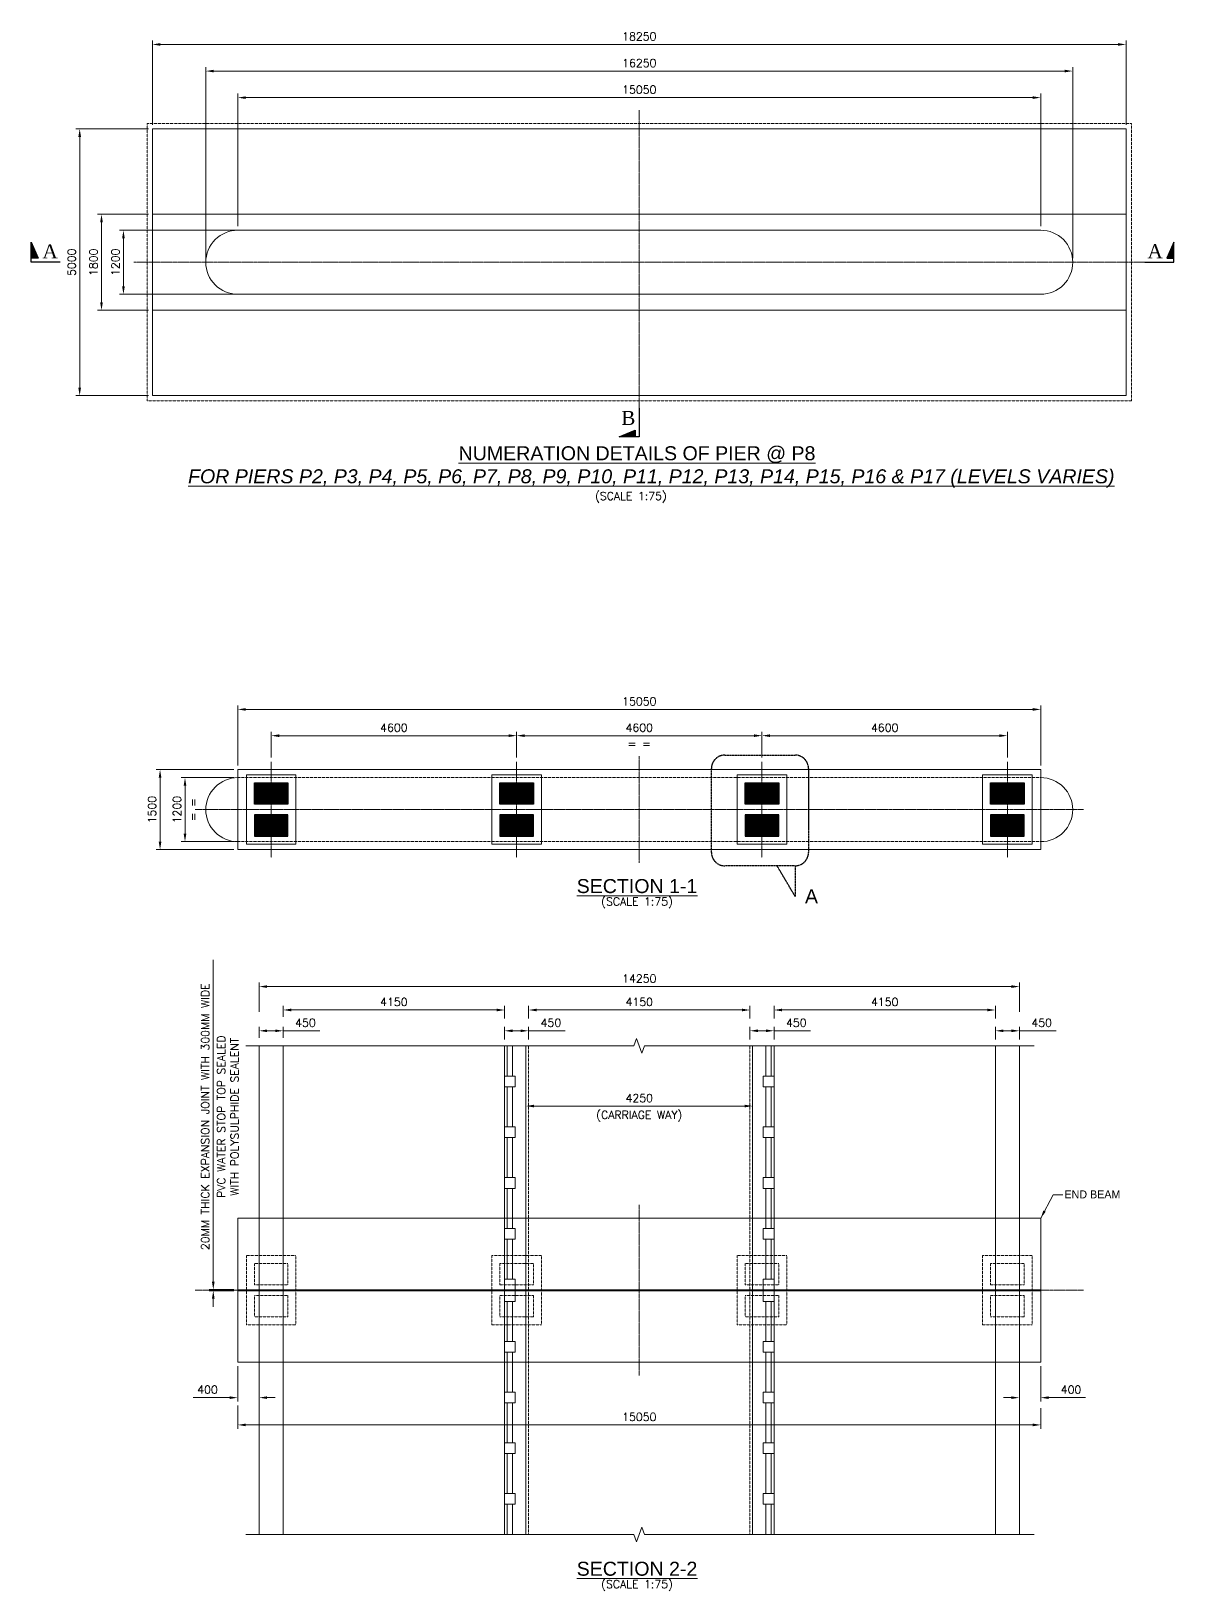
# Model space of a CAD drawing. Extents: x 2542500 to 2835796, y -294794 to -159040.
# Drawn here: x 2600498 to 2621915, y -212798 to -183559 of the extents above; entities that cross this region are included whole.
import ezdxf
from ezdxf.enums import TextEntityAlignment as Align

# ---------------------------------------------------------------- set-up
doc = ezdxf.new("R2010")
doc.units = 0
doc.header["$LTSCALE"] = 8
doc.header["$MEASUREMENT"] = 0
doc.header["$PDMODE"] = 35
for name, pattern in [('CENTER2', [1.125, 0.75, -0.125, 0.125, -0.125]), ('HIDDEN', [0.375, 0.25, -0.125]), ('PHANTOM2', [1.25, 0.625, -0.125, 0.125, -0.125, 0.125, -0.125])]:
    doc.linetypes.add(name, pattern=pattern)
doc.layers.get('0').update_dxf_attribs({"color": 22, "linetype": 'CONTINUOUS'})
doc.layers.get('DEFPOINTS').update_dxf_attribs({"linetype": 'CONTINUOUS'})
doc.layers.add('BASE PLATE', color=6, linetype='CONTINUOUS')
doc.layers.add('R_DETAIL', color=6, linetype='PHANTOM2')
for name, color, linetype, lineweight in [('BEARING', 150, 'CONTINUOUS', 20), ('CENTER', 8, 'CENTER2', 9), ('HANDRAIL', 92, 'CONTINUOUS', 15), ('HATCH SOLID', 253, 'CONTINUOUS', 5), ('P.C.C', 105, 'CONTINUOUS', 9), ('R_DASHED', 183, 'HIDDEN', 9), ('R_DIMENSION', 8, 'CONTINUOUS', 15), ('R_HATCH SOLID', 253, 'CONTINUOUS', 5), ('R_TEXT G', 7, 'CONTINUOUS', 18), ('SEC MARK', 1, 'CONTINUOUS', 25), ('TEXT', 4, 'CONTINUOUS', 15), ('TEXT G', 7, 'CONTINUOUS', 18)]:
    doc.layers.add(name, color=color, linetype=linetype, lineweight=lineweight)
doc.styles.add('ARIEL', font='arial.ttf')
doc.styles.add('ROMANS', font='romans.shx')
doc.styles.get("Standard").update_dxf_attribs({"font": ''})
doc.styles.add('TIMES NR', font='times.ttf')
doc.styles.get('Standard').set_extended_font_data('Univers')
doc.dimstyles.new('DIM-75', dxfattribs={"dimscale": 75, "dimtxt": 2, "dimasz": 2, "dimexe": 1, "dimexo": 1, "dimgap": 1, "dimtad": 1, "dimdec": 0, "dimzin": 0, "dimdsep": 46, "dimtxsty": 'ROMANS', "dimcen": 1, "dimclrd": 256, "dimclre": 256, "dimclrt": 7, "dimadec": 0, "dimazin": 0, "dimtfac": 1, "dimtdec": 0, "dimtofl": 0, "dimtmove": 0, "dimatfit": 3, "dimfxl": 1, "dimtolj": 1, "dimtzin": 0, "dimlwd": 9, "dimlwe": 5, "dimarcsym": 0})
doc.dimstyles.new('DIM-75$0', dxfattribs={"dimscale": 75, "dimtxt": 2, "dimasz": 2, "dimexe": 1, "dimexo": 1, "dimgap": 1, "dimtad": 1, "dimdec": 0, "dimzin": 0, "dimdsep": 46, "dimtxsty": 'ROMANS', "dimcen": 1, "dimclrd": 256, "dimclre": 256, "dimclrt": 7, "dimadec": 0, "dimazin": 0, "dimtfac": 1, "dimtdec": 0, "dimtofl": 0, "dimtmove": 0, "dimatfit": 3, "dimfxl": 1, "dimtolj": 1, "dimtzin": 0, "dimlwd": 9, "dimlwe": 5, "dimarcsym": 0})

# ---------------------------------------------------------------- blocks, each defined once
blk = doc.blocks.new('*D60')
at = {"layer": 'DEFPOINTS', "color": 0}
for p in [(2604371, -184804), (2604371, -187291), (2619421, -187291)]:
    blk.add_point(p, dxfattribs=at)
at = {"layer": 'R_DIMENSION', "lineweight": 5}
for p, q in [((2604371, -187216), (2604371, -184729)), ((2619421, -187216), (2619421, -184729))]:
    blk.add_line(p, q, dxfattribs=at)
at = {"layer": 'R_DIMENSION', "lineweight": 9}
blk.add_line((2619271, -184804), (2604521, -184804), dxfattribs=at)
at = {"layer": 'R_DIMENSION'}
for points in [[(2604521, -184779), (2604521, -184829), (2604371, -184804)], [(2619271, -184779), (2619271, -184829), (2619421, -184804)]]:
    blk.add_solid(points, dxfattribs=at)
at = {"layer": 'R_DIMENSION', "color": 7, "insert": (2611896, -184654), "char_height": 150, "attachment_point": 5, "style": 'ROMANS'}
blk.add_mtext('\\A1;15050', dxfattribs=at)
blk = doc.blocks.new('*D61')
at = {"layer": 'DEFPOINTS', "color": 0}
for p in [(2603771, -184306), (2603771, -187891), (2620021, -187891)]:
    blk.add_point(p, dxfattribs=at)
at = {"layer": 'R_DIMENSION', "lineweight": 5}
for p, q in [((2603771, -187816), (2603771, -184231)), ((2620021, -187816), (2620021, -184231))]:
    blk.add_line(p, q, dxfattribs=at)
at = {"layer": 'R_DIMENSION', "lineweight": 9}
blk.add_line((2619871, -184306), (2603921, -184306), dxfattribs=at)
at = {"layer": 'R_DIMENSION'}
for points in [[(2603921, -184281), (2603921, -184331), (2603771, -184306)], [(2619871, -184281), (2619871, -184331), (2620021, -184306)]]:
    blk.add_solid(points, dxfattribs=at)
at = {"layer": 'R_DIMENSION', "color": 7, "insert": (2611896, -184156), "char_height": 150, "attachment_point": 5, "style": 'ROMANS'}
blk.add_mtext('\\A1;16250', dxfattribs=at)
blk = doc.blocks.new('*D62')
at = {"layer": 'DEFPOINTS', "color": 0}
for p in [(2621021, -183807), (2602771, -185391), (2621021, -185391)]:
    blk.add_point(p, dxfattribs=at)
at = {"layer": 'R_DIMENSION', "lineweight": 5}
for p, q in [((2602771, -185316), (2602771, -183732)), ((2621021, -185316), (2621021, -183732))]:
    blk.add_line(p, q, dxfattribs=at)
at = {"layer": 'R_DIMENSION', "lineweight": 9}
blk.add_line((2602921, -183807), (2620871, -183807), dxfattribs=at)
at = {"layer": 'R_DIMENSION'}
for points in [[(2602921, -183782), (2602921, -183832), (2602771, -183807)], [(2620871, -183782), (2620871, -183832), (2621021, -183807)]]:
    blk.add_solid(points, dxfattribs=at)
at = {"layer": 'R_DIMENSION', "color": 7, "insert": (2611896, -183657), "char_height": 150, "attachment_point": 5, "style": 'ROMANS'}
blk.add_mtext('\\A1;18250', dxfattribs=at)
blk = doc.blocks.new('*D63')
at = {"layer": 'DEFPOINTS', "color": 0}
for p in [(2604445, -187291), (2602227, -188491), (2604445, -188491)]:
    blk.add_point(p, dxfattribs=at)
at = {"layer": 'R_DIMENSION', "lineweight": 5}
for p, q in [((2604370, -187291), (2602152, -187291)), ((2604370, -188491), (2602152, -188491))]:
    blk.add_line(p, q, dxfattribs=at)
at = {"layer": 'R_DIMENSION', "lineweight": 9}
blk.add_line((2602227, -187441), (2602227, -188341), dxfattribs=at)
at = {"layer": 'R_DIMENSION'}
for points in [[(2602202, -187441), (2602252, -187441), (2602227, -187291)], [(2602202, -188341), (2602252, -188341), (2602227, -188491)]]:
    blk.add_solid(points, dxfattribs=at)
at = {"layer": 'R_DIMENSION', "color": 7, "insert": (2602077, -187891), "char_height": 150, "attachment_point": 5, "rotation": 90, "style": 'ROMANS'}
blk.add_mtext('\\A1;1200', dxfattribs=at)
blk = doc.blocks.new('*D64')
at = {"layer": 'DEFPOINTS', "color": 0}
for p in [(2602771, -185391), (2601407, -190391), (2602771, -190391)]:
    blk.add_point(p, dxfattribs=at)
at = {"layer": 'R_DIMENSION', "lineweight": 5}
for p, q in [((2602696, -185391), (2601332, -185391)), ((2602696, -190391), (2601332, -190391))]:
    blk.add_line(p, q, dxfattribs=at)
at = {"layer": 'R_DIMENSION', "lineweight": 9}
blk.add_line((2601407, -185541), (2601407, -190241), dxfattribs=at)
at = {"layer": 'R_DIMENSION'}
for points in [[(2601382, -185541), (2601432, -185541), (2601407, -185391)], [(2601382, -190241), (2601432, -190241), (2601407, -190391)]]:
    blk.add_solid(points, dxfattribs=at)
at = {"layer": 'R_DIMENSION', "color": 7, "insert": (2601257, -187891), "char_height": 150, "attachment_point": 5, "rotation": 90, "style": 'ROMANS'}
blk.add_mtext('\\A1;5000', dxfattribs=at)
blk = doc.blocks.new('*D65')
at = {"layer": 'DEFPOINTS', "color": 0}
for p in [(2609596, -196766), (2604996, -197253), (2609596, -197253)]:
    blk.add_point(p, dxfattribs=at)
at = {"layer": 'R_DIMENSION', "lineweight": 5}
for p, q in [((2604996, -197178), (2604996, -196691)), ((2609596, -197178), (2609596, -196691))]:
    blk.add_line(p, q, dxfattribs=at)
at = {"layer": 'R_DIMENSION', "lineweight": 9}
blk.add_line((2605146, -196766), (2609446, -196766), dxfattribs=at)
at = {"layer": 'R_DIMENSION'}
for points in [[(2605146, -196741), (2605146, -196791), (2604996, -196766)], [(2609446, -196741), (2609446, -196791), (2609596, -196766)]]:
    blk.add_solid(points, dxfattribs=at)
at = {"layer": 'R_DIMENSION', "color": 7, "insert": (2607296, -196616), "char_height": 150, "attachment_point": 5, "style": 'ROMANS'}
blk.add_mtext('\\A1;4600', dxfattribs=at)
blk = doc.blocks.new('*D66')
at = {"layer": 'DEFPOINTS', "color": 0}
for p in [(2614196, -196766), (2609596, -197253), (2614196, -197253)]:
    blk.add_point(p, dxfattribs=at)
at = {"layer": 'R_DIMENSION', "lineweight": 5}
for p, q in [((2609596, -197178), (2609596, -196691)), ((2614196, -197178), (2614196, -196691))]:
    blk.add_line(p, q, dxfattribs=at)
at = {"layer": 'R_DIMENSION', "lineweight": 9}
blk.add_line((2609746, -196766), (2614046, -196766), dxfattribs=at)
at = {"layer": 'R_DIMENSION'}
for points in [[(2609746, -196741), (2609746, -196791), (2609596, -196766)], [(2614046, -196741), (2614046, -196791), (2614196, -196766)]]:
    blk.add_solid(points, dxfattribs=at)
at = {"layer": 'R_DIMENSION', "color": 7, "char_height": 150, "attachment_point": 5, "style": 'ROMANS'}
for s, insert in [('\\A1;4600', (2611896, -196616)), ('\\A1;= =', (2611896, -196916))]:
    blk.add_mtext(s, dxfattribs=dict(at, insert=insert))
blk = doc.blocks.new('*D67')
at = {"layer": 'DEFPOINTS', "color": 0}
for p in [(2618796, -196766), (2614196, -197253), (2618796, -197253)]:
    blk.add_point(p, dxfattribs=at)
at = {"layer": 'R_DIMENSION', "lineweight": 5}
for p, q in [((2614196, -197178), (2614196, -196691)), ((2618796, -197178), (2618796, -196691))]:
    blk.add_line(p, q, dxfattribs=at)
at = {"layer": 'R_DIMENSION', "lineweight": 9}
blk.add_line((2614346, -196766), (2618646, -196766), dxfattribs=at)
at = {"layer": 'R_DIMENSION'}
for points in [[(2614346, -196741), (2614346, -196791), (2614196, -196766)], [(2618646, -196741), (2618646, -196791), (2618796, -196766)]]:
    blk.add_solid(points, dxfattribs=at)
at = {"layer": 'R_DIMENSION', "color": 7, "insert": (2616496, -196616), "char_height": 150, "attachment_point": 5, "style": 'ROMANS'}
blk.add_mtext('\\A1;4600', dxfattribs=at)
blk = doc.blocks.new('*D68')
at = {"layer": 'DEFPOINTS', "color": 0}
for p in [(2604371, -197403), (2602913, -198903), (2604371, -198903)]:
    blk.add_point(p, dxfattribs=at)
at = {"layer": 'R_DIMENSION', "lineweight": 5}
for p, q in [((2604296, -197403), (2602838, -197403)), ((2604296, -198903), (2602838, -198903))]:
    blk.add_line(p, q, dxfattribs=at)
at = {"layer": 'R_DIMENSION', "lineweight": 9}
blk.add_line((2602913, -197553), (2602913, -198753), dxfattribs=at)
at = {"layer": 'R_DIMENSION'}
for points in [[(2602888, -197553), (2602938, -197553), (2602913, -197403)], [(2602888, -198753), (2602938, -198753), (2602913, -198903)]]:
    blk.add_solid(points, dxfattribs=at)
at = {"layer": 'R_DIMENSION', "color": 7, "insert": (2602763, -198153), "char_height": 150, "attachment_point": 5, "rotation": 90, "style": 'ROMANS'}
blk.add_mtext('\\A1;1500', dxfattribs=at)
blk = doc.blocks.new('*D69')
at = {"layer": 'DEFPOINTS', "color": 0}
for p in [(2603381, -197553), (2604371, -197553), (2604371, -198753)]:
    blk.add_point(p, dxfattribs=at)
at = {"layer": 'R_DIMENSION', "lineweight": 5}
for p, q in [((2604296, -197553), (2603306, -197553)), ((2604296, -198753), (2603306, -198753))]:
    blk.add_line(p, q, dxfattribs=at)
at = {"layer": 'R_DIMENSION', "lineweight": 9}
blk.add_line((2603381, -198603), (2603381, -197703), dxfattribs=at)
at = {"layer": 'R_DIMENSION'}
for points in [[(2603356, -197703), (2603406, -197703), (2603381, -197553)], [(2603356, -198603), (2603406, -198603), (2603381, -198753)]]:
    blk.add_solid(points, dxfattribs=at)
at = {"layer": 'R_DIMENSION', "color": 7, "char_height": 150, "attachment_point": 5, "rotation": 90, "style": 'ROMANS'}
for s, insert in [('\\A1;1200', (2603231, -198153)), ('\\A1;= =', (2603531, -198153))]:
    blk.add_mtext(s, dxfattribs=dict(at, insert=insert))
blk = doc.blocks.new('*D70')
at = {"layer": 'DEFPOINTS', "color": 0}
for p in [(2619421, -196274), (2604371, -197403), (2619421, -197403)]:
    blk.add_point(p, dxfattribs=at)
at = {"layer": 'R_DIMENSION', "lineweight": 5}
for p, q in [((2604371, -197328), (2604371, -196199)), ((2619421, -197328), (2619421, -196199))]:
    blk.add_line(p, q, dxfattribs=at)
at = {"layer": 'R_DIMENSION', "lineweight": 9}
blk.add_line((2604521, -196274), (2619271, -196274), dxfattribs=at)
at = {"layer": 'R_DIMENSION'}
for points in [[(2604521, -196249), (2604521, -196299), (2604371, -196274)], [(2619271, -196249), (2619271, -196299), (2619421, -196274)]]:
    blk.add_solid(points, dxfattribs=at)
at = {"layer": 'R_DIMENSION', "color": 7, "insert": (2611896, -196124), "char_height": 150, "attachment_point": 5, "style": 'ROMANS'}
blk.add_mtext('\\A1;15050', dxfattribs=at)
blk = doc.blocks.new('*D94')
at = {"layer": 'DEFPOINTS', "color": 0}
for p in [(2605221, -202299), (2604771, -202504), (2605221, -202504)]:
    blk.add_point(p, dxfattribs=at)
at = {"layer": 'R_DIMENSION', "lineweight": 5}
for p, q in [((2604771, -202429), (2604771, -202224)), ((2605221, -202429), (2605221, -202224))]:
    blk.add_line(p, q, dxfattribs=at)
at = {"layer": 'R_DIMENSION', "lineweight": 9}
for p, q in [((2604921, -202299), (2605071, -202299)), ((2605221, -202299), (2605907, -202299))]:
    blk.add_line(p, q, dxfattribs=at)
at = {"layer": 'R_DIMENSION'}
for points in [[(2604921, -202274), (2604921, -202324), (2604771, -202299)], [(2605071, -202274), (2605071, -202324), (2605221, -202299)]]:
    blk.add_solid(points, dxfattribs=at)
at = {"layer": 'R_DIMENSION', "color": 7, "insert": (2605639, -202149), "char_height": 150, "attachment_point": 5, "style": 'ROMANS'}
blk.add_mtext('\\A1;450', dxfattribs=at)
blk = doc.blocks.new('*D95')
at = {"layer": 'DEFPOINTS', "color": 0}
for p in [(2609371, -201909), (2605221, -202114), (2609371, -202145)]:
    blk.add_point(p, dxfattribs=at)
at = {"layer": 'R_DIMENSION', "lineweight": 5}
for p, q in [((2605221, -202039), (2605221, -201834)), ((2609371, -202070), (2609371, -201834))]:
    blk.add_line(p, q, dxfattribs=at)
at = {"layer": 'R_DIMENSION', "lineweight": 9}
blk.add_line((2605371, -201909), (2609221, -201909), dxfattribs=at)
at = {"layer": 'R_DIMENSION'}
for points in [[(2605371, -201884), (2605371, -201934), (2605221, -201909)], [(2609221, -201884), (2609221, -201934), (2609371, -201909)]]:
    blk.add_solid(points, dxfattribs=at)
at = {"layer": 'R_DIMENSION', "color": 7, "insert": (2607296, -201759), "char_height": 150, "attachment_point": 5, "style": 'ROMANS'}
blk.add_mtext('\\A1;4150', dxfattribs=at)
blk = doc.blocks.new('*D96')
at = {"layer": 'DEFPOINTS', "color": 0}
for p in [(2609821, -202299), (2609371, -202535), (2609821, -202535)]:
    blk.add_point(p, dxfattribs=at)
at = {"layer": 'R_DIMENSION', "lineweight": 5}
for p, q in [((2609371, -202460), (2609371, -202224)), ((2609821, -202460), (2609821, -202224))]:
    blk.add_line(p, q, dxfattribs=at)
at = {"layer": 'R_DIMENSION', "lineweight": 9}
for p, q in [((2609521, -202299), (2609671, -202299)), ((2609821, -202299), (2610507, -202299))]:
    blk.add_line(p, q, dxfattribs=at)
at = {"layer": 'R_DIMENSION'}
for points in [[(2609521, -202274), (2609521, -202324), (2609371, -202299)], [(2609671, -202274), (2609671, -202324), (2609821, -202299)]]:
    blk.add_solid(points, dxfattribs=at)
at = {"layer": 'R_DIMENSION', "color": 7, "insert": (2610239, -202149), "char_height": 150, "attachment_point": 5, "style": 'ROMANS'}
blk.add_mtext('\\A1;450', dxfattribs=at)
blk = doc.blocks.new('*D97')
at = {"layer": 'DEFPOINTS', "color": 0}
for p in [(2613971, -201909), (2609821, -202145), (2613971, -202145)]:
    blk.add_point(p, dxfattribs=at)
at = {"layer": 'R_DIMENSION', "lineweight": 5}
for p, q in [((2609821, -202070), (2609821, -201834)), ((2613971, -202070), (2613971, -201834))]:
    blk.add_line(p, q, dxfattribs=at)
at = {"layer": 'R_DIMENSION', "lineweight": 9}
blk.add_line((2609971, -201909), (2613821, -201909), dxfattribs=at)
at = {"layer": 'R_DIMENSION'}
for points in [[(2609971, -201884), (2609971, -201934), (2609821, -201909)], [(2613821, -201884), (2613821, -201934), (2613971, -201909)]]:
    blk.add_solid(points, dxfattribs=at)
at = {"layer": 'R_DIMENSION', "color": 7, "insert": (2611896, -201759), "char_height": 150, "attachment_point": 5, "style": 'ROMANS'}
blk.add_mtext('\\A1;4150', dxfattribs=at)
blk = doc.blocks.new('*D98')
at = {"layer": 'DEFPOINTS', "color": 0}
for p in [(2614421, -202299), (2613971, -202535), (2614421, -202535)]:
    blk.add_point(p, dxfattribs=at)
at = {"layer": 'R_DIMENSION', "lineweight": 5}
for p, q in [((2613971, -202460), (2613971, -202224)), ((2614421, -202460), (2614421, -202224))]:
    blk.add_line(p, q, dxfattribs=at)
at = {"layer": 'R_DIMENSION', "lineweight": 9}
for p, q in [((2614121, -202299), (2614271, -202299)), ((2614421, -202299), (2615107, -202299))]:
    blk.add_line(p, q, dxfattribs=at)
at = {"layer": 'R_DIMENSION'}
for points in [[(2614121, -202274), (2614121, -202324), (2613971, -202299)], [(2614271, -202274), (2614271, -202324), (2614421, -202299)]]:
    blk.add_solid(points, dxfattribs=at)
at = {"layer": 'R_DIMENSION', "color": 7, "insert": (2614839, -202149), "char_height": 150, "attachment_point": 5, "style": 'ROMANS'}
blk.add_mtext('\\A1;450', dxfattribs=at)
blk = doc.blocks.new('*D99')
at = {"layer": 'DEFPOINTS', "color": 0}
for p in [(2618571, -201909), (2614421, -202145), (2618571, -202145)]:
    blk.add_point(p, dxfattribs=at)
at = {"layer": 'R_DIMENSION', "lineweight": 5}
for p, q in [((2614421, -202070), (2614421, -201834)), ((2618571, -202070), (2618571, -201834))]:
    blk.add_line(p, q, dxfattribs=at)
at = {"layer": 'R_DIMENSION', "lineweight": 9}
blk.add_line((2614571, -201909), (2618421, -201909), dxfattribs=at)
at = {"layer": 'R_DIMENSION'}
for points in [[(2614571, -201884), (2614571, -201934), (2614421, -201909)], [(2618421, -201884), (2618421, -201934), (2618571, -201909)]]:
    blk.add_solid(points, dxfattribs=at)
at = {"layer": 'R_DIMENSION', "color": 7, "insert": (2616496, -201759), "char_height": 150, "attachment_point": 5, "style": 'ROMANS'}
blk.add_mtext('\\A1;4150', dxfattribs=at)
blk = doc.blocks.new('*D100')
at = {"layer": 'DEFPOINTS', "color": 0}
for p in [(2619021, -202299), (2618571, -202535), (2619021, -202535)]:
    blk.add_point(p, dxfattribs=at)
at = {"layer": 'R_DIMENSION', "lineweight": 5}
for p, q in [((2618571, -202460), (2618571, -202224)), ((2619021, -202460), (2619021, -202224))]:
    blk.add_line(p, q, dxfattribs=at)
at = {"layer": 'R_DIMENSION', "lineweight": 9}
for p, q in [((2618721, -202299), (2618871, -202299)), ((2619021, -202299), (2619707, -202299))]:
    blk.add_line(p, q, dxfattribs=at)
at = {"layer": 'R_DIMENSION'}
for points in [[(2618721, -202274), (2618721, -202324), (2618571, -202299)], [(2618871, -202274), (2618871, -202324), (2619021, -202299)]]:
    blk.add_solid(points, dxfattribs=at)
at = {"layer": 'R_DIMENSION', "color": 7, "insert": (2619439, -202149), "char_height": 150, "attachment_point": 5, "style": 'ROMANS'}
blk.add_mtext('\\A1;450', dxfattribs=at)
blk = doc.blocks.new('*D101')
at = {"layer": 'DEFPOINTS', "color": 0}
for p in [(2619021, -201470), (2604771, -202017), (2619021, -202017)]:
    blk.add_point(p, dxfattribs=at)
at = {"layer": 'R_DIMENSION', "lineweight": 5}
for p, q in [((2604771, -201942), (2604771, -201395)), ((2619021, -201942), (2619021, -201395))]:
    blk.add_line(p, q, dxfattribs=at)
at = {"layer": 'R_DIMENSION', "lineweight": 9}
blk.add_line((2604921, -201470), (2618871, -201470), dxfattribs=at)
at = {"layer": 'R_DIMENSION'}
for points in [[(2604921, -201445), (2604921, -201495), (2604771, -201470)], [(2618871, -201445), (2618871, -201495), (2619021, -201470)]]:
    blk.add_solid(points, dxfattribs=at)
at = {"layer": 'R_DIMENSION', "color": 7, "insert": (2611896, -201320), "char_height": 150, "attachment_point": 5, "style": 'ROMANS'}
blk.add_mtext('\\A1;14250', dxfattribs=at)
blk = doc.blocks.new('*D102')
at = {"layer": 'DEFPOINTS', "color": 0}
for p in [(2619021, -208629), (2619421, -208512), (2619421, -209177)]:
    blk.add_point(p, dxfattribs=at)
at = {"layer": 'R_DIMENSION', "lineweight": 5}
for p, q in [((2619021, -208704), (2619021, -209252)), ((2619421, -208587), (2619421, -209252))]:
    blk.add_line(p, q, dxfattribs=at)
at = {"layer": 'R_DIMENSION', "lineweight": 9}
for p, q in [((2618871, -209177), (2618721, -209177)), ((2619571, -209177), (2620257, -209177))]:
    blk.add_line(p, q, dxfattribs=at)
at = {"layer": 'R_DIMENSION'}
for points in [[(2618871, -209152), (2618871, -209202), (2619021, -209177)], [(2619571, -209152), (2619571, -209202), (2619421, -209177)]]:
    blk.add_solid(points, dxfattribs=at)
at = {"layer": 'R_DIMENSION', "color": 7, "insert": (2619989, -209027), "char_height": 150, "attachment_point": 5, "style": 'ROMANS'}
blk.add_mtext('\\A1;400', dxfattribs=at)
blk = doc.blocks.new('*D103')
at = {"layer": 'DEFPOINTS', "color": 0}
for p in [(2604371, -208512), (2604771, -208629), (2604371, -209177)]:
    blk.add_point(p, dxfattribs=at)
at = {"layer": 'R_DIMENSION', "lineweight": 5}
for p, q in [((2604371, -208587), (2604371, -209252)), ((2604771, -208704), (2604771, -209252))]:
    blk.add_line(p, q, dxfattribs=at)
at = {"layer": 'R_DIMENSION', "lineweight": 9}
for p, q in [((2604221, -209177), (2603535, -209177)), ((2604921, -209177), (2605071, -209177))]:
    blk.add_line(p, q, dxfattribs=at)
at = {"layer": 'R_DIMENSION'}
for points in [[(2604221, -209152), (2604221, -209202), (2604371, -209177)], [(2604921, -209152), (2604921, -209202), (2604771, -209177)]]:
    blk.add_solid(points, dxfattribs=at)
at = {"layer": 'R_DIMENSION', "color": 7, "insert": (2603803, -209027), "char_height": 150, "attachment_point": 5, "style": 'ROMANS'}
blk.add_mtext('\\A1;400', dxfattribs=at)
blk = doc.blocks.new('*D104')
at = {"layer": 'DEFPOINTS', "color": 0}
for p in [(2604371, -209252), (2619421, -209298), (2619421, -209688)]:
    blk.add_point(p, dxfattribs=at)
at = {"layer": 'R_DIMENSION', "lineweight": 5}
for p, q in [((2604371, -209327), (2604371, -209763)), ((2619421, -209373), (2619421, -209763))]:
    blk.add_line(p, q, dxfattribs=at)
at = {"layer": 'R_DIMENSION', "lineweight": 9}
blk.add_line((2604521, -209688), (2619271, -209688), dxfattribs=at)
at = {"layer": 'R_DIMENSION'}
for points in [[(2604521, -209663), (2604521, -209713), (2604371, -209688)], [(2619271, -209663), (2619271, -209713), (2619421, -209688)]]:
    blk.add_solid(points, dxfattribs=at)
at = {"layer": 'R_DIMENSION', "color": 7, "insert": (2611896, -209538), "char_height": 150, "attachment_point": 5, "style": 'ROMANS'}
blk.add_mtext('\\A1;15050', dxfattribs=at)
blk = doc.blocks.new('*D105')
at = {"layer": 'DEFPOINTS', "color": 0}
for p in [(2614021, -203710), (2609771, -203893), (2614021, -203893)]:
    blk.add_point(p, dxfattribs=at)
at = {"layer": 'R_DIMENSION', "lineweight": 5}
for p, q in [((2609771, -203818), (2609771, -203635)), ((2614021, -203818), (2614021, -203635))]:
    blk.add_line(p, q, dxfattribs=at)
at = {"layer": 'R_DIMENSION', "lineweight": 9}
blk.add_line((2609921, -203710), (2613871, -203710), dxfattribs=at)
at = {"layer": 'R_DIMENSION'}
for points in [[(2609921, -203685), (2609921, -203735), (2609771, -203710)], [(2613871, -203685), (2613871, -203735), (2614021, -203710)]]:
    blk.add_solid(points, dxfattribs=at)
at = {"layer": 'R_DIMENSION', "color": 7, "char_height": 150, "attachment_point": 5, "style": 'ROMANS'}
for s, insert in [('\\A1;4250', (2611896, -203560)), ('\\A1;(CARRIAGE WAY)', (2611896, -203900))]:
    blk.add_mtext(s, dxfattribs=dict(at, insert=insert))
blk = doc.blocks.new('A$C6F2721C1')
at = {"layer": 'HATCH SOLID'}
blk.add_hatch(color=256, dxfattribs=at).paths.add_polyline_path([(188, 100), (362, 100), (362, 500)])
at = {"layer": 'SEC MARK'}
blk.add_lwpolyline([(-362, 0), (362, 0), (362, 500), (188, 100), (362, 100)], dxfattribs=at)
at = {"layer": 'SEC MARK', "style": 'TIMES NR'}
blk.add_attdef('SECTEXT', text='', height=350, dxfattribs=at).set_placement((-104, 275), align=Align.MIDDLE_CENTER)
blk = doc.blocks.new('*D108')
at = {"layer": 'DEFPOINTS', "color": 0}
for p in [(2603911, -207152), (2604371, -207152), (2604371, -207172)]:
    blk.add_point(p, dxfattribs=at)
at = {"layer": 'R_DIMENSION', "lineweight": 9}
for p, q in [((2603911, -207002), (2603911, -200967)), ((2603911, -207322), (2603911, -207472))]:
    blk.add_line(p, q, dxfattribs=at)
at = {"layer": 'R_DIMENSION', "lineweight": 5}
for p, q in [((2604296, -207152), (2603836, -207152)), ((2604296, -207172), (2603836, -207172))]:
    blk.add_line(p, q, dxfattribs=at)
at = {"layer": 'R_DIMENSION'}
for points in [[(2603886, -207002), (2603936, -207002), (2603911, -207152)], [(2603886, -207322), (2603936, -207322), (2603911, -207172)]]:
    blk.add_solid(points, dxfattribs=at)
at = {"layer": 'R_DIMENSION', "color": 7, "char_height": 150, "attachment_point": 5, "rotation": 90, "style": 'ROMANS'}
for s, insert in [('\\A1;20MM THICK EXPANSION JOINT WITH 300MM WIDE', (2603761, -203910)), ('\\A1;PVC WATER STOP TOP SEALED \\PWITH POLYSULPHIDE SEALENT', (2604186, -203910))]:
    blk.add_mtext(s, dxfattribs=dict(at, insert=insert))
blk = doc.blocks.new('*D132')
at = {"layer": 'DEFPOINTS', "color": 0}
for p in [(2601816, -186991), (2602771, -186991), (2602771, -188791)]:
    blk.add_point(p, dxfattribs=at)
at = {"layer": 'R_DIMENSION', "lineweight": 5}
for p, q in [((2602696, -186991), (2601741, -186991)), ((2602696, -188791), (2601741, -188791))]:
    blk.add_line(p, q, dxfattribs=at)
at = {"layer": 'R_DIMENSION', "lineweight": 9}
blk.add_line((2601816, -188641), (2601816, -187141), dxfattribs=at)
at = {"layer": 'R_DIMENSION'}
for points in [[(2601791, -187141), (2601841, -187141), (2601816, -186991)], [(2601791, -188641), (2601841, -188641), (2601816, -188791)]]:
    blk.add_solid(points, dxfattribs=at)
at = {"layer": 'R_DIMENSION', "color": 7, "insert": (2601666, -187891), "char_height": 150, "attachment_point": 5, "rotation": 90, "style": 'ROMANS'}
blk.add_mtext('\\A1;1800', dxfattribs=at)

msp = doc.modelspace()

# ---------------------------------------------------------------- hatches: boundary and pattern name
at = {"layer": 'R_HATCH SOLID'}
h = msp.add_hatch(dxfattribs=at)
h.set_pattern_fill('ANSI31', color=256, scale=150, angle=-270)
h.set_pattern_definition([(135, (2810283.348, 2169041.11), (-13.25825215, -13.25825215), [])])
h.paths.add_polyline_path([(2605311, -197653), (2605311, -198053), (2604681, -198053), (2604681, -197653)])
h = msp.add_hatch(dxfattribs=at)
h.set_pattern_fill('ANSI31', color=256, scale=150, angle=-270)
h.set_pattern_definition([(135, (2814883.348, 2169041.11), (-13.25825215, -13.25825215), [])])
h.paths.add_polyline_path([(2609911, -197653), (2609911, -198053), (2609281, -198053), (2609281, -197653)])
h = msp.add_hatch(dxfattribs=at)
h.set_pattern_fill('ANSI31', color=256, scale=150, angle=-270)
h.set_pattern_definition([(135, (2819483.348, 2169041.11), (-13.25825215, -13.25825215), [])])
h.paths.add_polyline_path([(2614511, -197653), (2614511, -198053), (2613881, -198053), (2613881, -197653)])
h = msp.add_hatch(dxfattribs=at)
h.set_pattern_fill('ANSI31', color=256, scale=150, angle=-270)
h.set_pattern_definition([(135, (2824083.348, 2169041.11), (-13.25825215, -13.25825215), [])])
h.paths.add_polyline_path([(2619111, -197653), (2619111, -198053), (2618481, -198053), (2618481, -197653)])
h = msp.add_hatch(dxfattribs=at)
h.set_pattern_fill('ANSI31', color=256, scale=150, angle=-270)
h.set_pattern_definition([(135, (2810283.348, 2169191.11), (-13.25825215, -13.25825215), [])])
h.paths.add_polyline_path([(2605311, -198653), (2605311, -198253), (2604681, -198253), (2604681, -198653)])
h = msp.add_hatch(dxfattribs=at)
h.set_pattern_fill('ANSI31', color=256, scale=150, angle=-270)
h.set_pattern_definition([(135, (2814883.348, 2169191.11), (-13.25825215, -13.25825215), [])])
h.paths.add_polyline_path([(2609911, -198653), (2609911, -198253), (2609281, -198253), (2609281, -198653)])
h = msp.add_hatch(dxfattribs=at)
h.set_pattern_fill('ANSI31', color=256, scale=150, angle=-270)
h.set_pattern_definition([(135, (2819483.348, 2169191.11), (-13.25825215, -13.25825215), [])])
h.paths.add_polyline_path([(2614511, -198653), (2614511, -198253), (2613881, -198253), (2613881, -198653)])
h = msp.add_hatch(dxfattribs=at)
h.set_pattern_fill('ANSI31', color=256, scale=150, angle=-270)
h.set_pattern_definition([(135, (2824083.348, 2169191.11), (-13.25825215, -13.25825215), [])])
h.paths.add_polyline_path([(2619111, -198653), (2619111, -198253), (2618481, -198253), (2618481, -198653)])

# ---------------------------------------------------------------- linework, layer by layer
at = {"lineweight": 13, "ltscale": 0.13}
for p, q in [((2604771, -207152.5), (2604771, -202580.3)), ((2605221, -207152.5), (2605221, -202580.3)), ((2609371, -207152.5), (2609371, -202580.3)), ((2609371, -207152.5), (2609371, -202580.3)), ((2609771, -211744.7), (2609771, -202580.3)), ((2614021, -211744.7), (2614021, -202580.3)), ((2614421, -207152.5), (2614421, -202580.3)), ((2618571, -207152.5), (2618571, -202580.3)), ((2619021, -207152.5), (2619021, -202580.3)), ((2604771, -207172.5), (2604771, -211744.7)), ((2605221, -207172.5), (2605221, -211744.7)), ((2609371, -207172.5), (2609371, -211744.7)), ((2609371, -207172.5), (2609371, -211744.7)), ((2614421, -207172.5), (2614421, -211744.7)), ((2618571, -207172.5), (2618571, -211744.7)), ((2619021, -207172.5), (2619021, -211744.7))]:
    msp.add_line(p, q, dxfattribs=at)
for points in [[(2602771, -185391), (2621021, -185391), (2621021, -190391), (2602771, -190391)], [(2604371, -197403), (2619421, -197403), (2619421, -198903), (2604371, -198903)]]:
    msp.add_lwpolyline(points, close=True, dxfattribs=at)
for points in [[(2602771, -186991), (2621021, -186991)], [(2621021, -188791), (2602771, -188791)], [(2604523.3, -202580.3), (2611796, -202580.3), (2611846, -202442.9), (2611946, -202717.6), (2611996, -202580.3), (2619299.9, -202580.3)], [(2604523.3, -211744.7), (2611796, -211744.7), (2611846, -211882.1), (2611946, -211607.4), (2611996, -211744.7), (2619299.9, -211744.7)]]:
    msp.add_lwpolyline(points, dxfattribs=at)
msp.add_lwpolyline([(2604371, -187291), (2619421, -187291, -0.4142136), (2620021, -187891), (2620021, -187891, -0.4142136), (2619421, -188491), (2604371, -188491, -0.4142136), (2603771, -187891), (2603771, -187891, -0.4142136)], format="xyb", close=True, dxfattribs=at)
for points in [[(2604371, -198753, -0.4142136), (2603771, -198153), (2603771, -198153, -0.4142136), (2604371, -197553)], [(2619421, -197553, -0.4142136), (2620021, -198153), (2620021, -198153, -0.4142136), (2619421, -198753)]]:
    msp.add_lwpolyline(points, format="xyb", dxfattribs=at)
at = {"layer": 'BASE PLATE'}
for points in [[(2605311, -197653), (2605311, -198053), (2604681, -198053), (2604681, -197653)], [(2609911, -197653), (2609911, -198053), (2609281, -198053), (2609281, -197653)], [(2614511, -197653), (2614511, -198053), (2613881, -198053), (2613881, -197653)], [(2619111, -197653), (2619111, -198053), (2618481, -198053), (2618481, -197653)], [(2605311, -198653), (2605311, -198253), (2604681, -198253), (2604681, -198653)], [(2609911, -198653), (2609911, -198253), (2609281, -198253), (2609281, -198653)], [(2614511, -198653), (2614511, -198253), (2613881, -198253), (2613881, -198653)], [(2619111, -198653), (2619111, -198253), (2618481, -198253), (2618481, -198653)]]:
    msp.add_lwpolyline(points, close=True, dxfattribs=at)
at = {"layer": 'BEARING', "flags": 128}
for points in [[(2605461, -197503), (2605461, -198803), (2604531, -198803), (2604531, -197503)], [(2610061, -197503), (2610061, -198803), (2609131, -198803), (2609131, -197503)], [(2614661, -197503), (2614661, -198803), (2613731, -198803), (2613731, -197503)], [(2619261, -197503), (2619261, -198803), (2618331, -198803), (2618331, -197503)]]:
    msp.add_lwpolyline(points, close=True, dxfattribs=at)
at = {"layer": 'CENTER'}
for p, q in [((2611896, -185041), (2611896, -190741)), ((2602421, -187891), (2621371, -187891)), ((2604996, -199053), (2604996, -197253)), ((2609596, -199053), (2609596, -197253)), ((2611896, -197153), (2611896, -199153)), ((2614196, -199053), (2614196, -197253)), ((2618796, -199053), (2618796, -197253)), ((2603571, -198153), (2620221, -198153)), ((2611896, -205562.5), (2611896, -208762.5)), ((2603571, -207162.5), (2620221, -207162.5))]:
    msp.add_line(p, q, dxfattribs=at)
at = {"layer": 'HANDRAIL'}
for points in [[(2609421, -202580.3), (2609421, -203152.5), (2609521, -203152.5), (2609521, -202580.3)], [(2614371, -202580.3), (2614371, -203152.5), (2614271, -203152.5), (2614271, -202580.3)], [(2609521, -211744.7), (2609521, -211172.5), (2609421, -211172.5), (2609421, -211744.7)], [(2614271, -211744.7), (2614271, -211172.5), (2614371, -211172.5), (2614371, -211744.7)]]:
    msp.add_lwpolyline(points, dxfattribs=at)
for points in [[(2609571, -203152.5), (2609571, -203352.5), (2609371, -203352.5), (2609371, -203152.5)], [(2614221, -203152.5), (2614221, -203352.5), (2614421, -203352.5), (2614421, -203152.5)], [(2609421, -204102.5), (2609421, -203352.5), (2609521, -203352.5), (2609521, -204102.5)], [(2614371, -204102.5), (2614371, -203352.5), (2614271, -203352.5), (2614271, -204102.5)], [(2609571, -204102.5), (2609571, -204302.5), (2609371, -204302.5), (2609371, -204102.5)], [(2609421, -204302.5), (2609421, -205052.5), (2609521, -205052.5), (2609521, -204302.5)], [(2614221, -204102.5), (2614221, -204302.5), (2614421, -204302.5), (2614421, -204102.5)], [(2614371, -204302.5), (2614371, -205052.5), (2614271, -205052.5), (2614271, -204302.5)], [(2609571, -205052.5), (2609571, -205252.5), (2609371, -205252.5), (2609371, -205052.5)], [(2609421, -206002.5), (2609421, -205252.5), (2609521, -205252.5), (2609521, -206002.5)], [(2614221, -205052.5), (2614221, -205252.5), (2614421, -205252.5), (2614421, -205052.5)], [(2614371, -206002.5), (2614371, -205252.5), (2614271, -205252.5), (2614271, -206002.5)], [(2609571, -206002.5), (2609571, -206202.5), (2609371, -206202.5), (2609371, -206002.5)], [(2614221, -206002.5), (2614221, -206202.5), (2614421, -206202.5), (2614421, -206002.5)], [(2609421, -206202.5), (2609421, -206952.5), (2609521, -206952.5), (2609521, -206202.5)], [(2614371, -206202.5), (2614371, -206952.5), (2614271, -206952.5), (2614271, -206202.5)], [(2609571, -206952.5), (2609571, -207152.5), (2609371, -207152.5), (2609371, -206952.5)], [(2614221, -206952.5), (2614221, -207152.5), (2614421, -207152.5), (2614421, -206952.5)], [(2609571, -207172.5), (2609571, -207372.5), (2609371, -207372.5), (2609371, -207172.5)], [(2614221, -207172.5), (2614221, -207372.5), (2614421, -207372.5), (2614421, -207172.5)], [(2609421, -207372.5), (2609421, -208122.5), (2609521, -208122.5), (2609521, -207372.5)], [(2614371, -207372.5), (2614371, -208122.5), (2614271, -208122.5), (2614271, -207372.5)], [(2609571, -208122.5), (2609571, -208322.5), (2609371, -208322.5), (2609371, -208122.5)], [(2614221, -208122.5), (2614221, -208322.5), (2614421, -208322.5), (2614421, -208122.5)], [(2609421, -209072.5), (2609421, -208322.5), (2609521, -208322.5), (2609521, -209072.5)], [(2614371, -209072.5), (2614371, -208322.5), (2614271, -208322.5), (2614271, -209072.5)], [(2609571, -209072.5), (2609571, -209272.5), (2609371, -209272.5), (2609371, -209072.5)], [(2609421, -209272.5), (2609421, -210022.5), (2609521, -210022.5), (2609521, -209272.5)], [(2614221, -209072.5), (2614221, -209272.5), (2614421, -209272.5), (2614421, -209072.5)], [(2614371, -209272.5), (2614371, -210022.5), (2614271, -210022.5), (2614271, -209272.5)], [(2609571, -210022.5), (2609571, -210222.5), (2609371, -210222.5), (2609371, -210022.5)], [(2609421, -210972.5), (2609421, -210222.5), (2609521, -210222.5), (2609521, -210972.5)], [(2614221, -210022.5), (2614221, -210222.5), (2614421, -210222.5), (2614421, -210022.5)], [(2614371, -210972.5), (2614371, -210222.5), (2614271, -210222.5), (2614271, -210972.5)], [(2609571, -210972.5), (2609571, -211172.5), (2609371, -211172.5), (2609371, -210972.5)], [(2614221, -210972.5), (2614221, -211172.5), (2614421, -211172.5), (2614421, -210972.5)]]:
    msp.add_lwpolyline(points, close=True, dxfattribs=at)
at = {"layer": 'P.C.C'}
for points in [[(2619421, -205812.5), (2619421, -207152.5), (2604371, -207152.5), (2604371, -205812.5)], [(2619421, -208512.5), (2619421, -207172.5), (2604371, -207172.5), (2604371, -208512.5)]]:
    msp.add_lwpolyline(points, close=True, dxfattribs=at)
at = {"layer": 'R_DASHED', "linetype": 'HIDDEN'}
for p, q in [((2609821, -207152.5), (2609821, -202580.3)), ((2613971, -207152.5), (2613971, -202580.3)), ((2609821, -207172.5), (2609821, -211744.7)), ((2613971, -207172.5), (2613971, -211744.7))]:
    msp.add_line(p, q, dxfattribs=at)
at = {"layer": 'R_DASHED', "flags": 128}
msp.add_lwpolyline([(2602671, -185291), (2621121, -185291), (2621121, -190491), (2602671, -190491)], close=True, dxfattribs=at)
at = {"layer": 'R_DASHED', "linetype": 'HIDDEN'}
for points in [[(2604371, -197553), (2619421, -197553)], [(2619421, -198753), (2604371, -198753)]]:
    msp.add_lwpolyline(points, dxfattribs=at)
for points in [[(2605461, -206512.5), (2605461, -207812.5), (2604531, -207812.5), (2604531, -206512.5)], [(2605311, -206662.5), (2605311, -207062.5), (2604681, -207062.5), (2604681, -206662.5)], [(2610061, -206512.5), (2610061, -207812.5), (2609131, -207812.5), (2609131, -206512.5)], [(2609911, -206662.5), (2609911, -207062.5), (2609281, -207062.5), (2609281, -206662.5)], [(2614661, -206512.5), (2614661, -207812.5), (2613731, -207812.5), (2613731, -206512.5)], [(2614511, -206662.5), (2614511, -207062.5), (2613881, -207062.5), (2613881, -206662.5)], [(2619261, -206512.5), (2619261, -207812.5), (2618331, -207812.5), (2618331, -206512.5)], [(2619111, -206662.5), (2619111, -207062.5), (2618481, -207062.5), (2618481, -206662.5)], [(2605311, -207662.5), (2605311, -207262.5), (2604681, -207262.5), (2604681, -207662.5)], [(2609911, -207662.5), (2609911, -207262.5), (2609281, -207262.5), (2609281, -207662.5)], [(2614511, -207662.5), (2614511, -207262.5), (2613881, -207262.5), (2613881, -207662.5)], [(2619111, -207662.5), (2619111, -207262.5), (2618481, -207262.5), (2618481, -207662.5)]]:
    msp.add_lwpolyline(points, close=True, dxfattribs=at)
at = {"layer": 'R_DETAIL'}
msp.add_lwpolyline([(2613498, -197131), (2614818, -197131, -0.4142136), (2615068, -197381), (2615068, -198955, -0.4142136), (2614818, -199205), (2613498, -199205, -0.4142136), (2613248, -198955), (2613248, -197381, -0.4142136)], format="xyb", close=True, dxfattribs=at)
msp.add_lwpolyline([(2614818, -199205), (2614818, -199781), (2614479, -199205)], dxfattribs=at)

# ---------------------------------------------------------------- block references
at = {"layer": 'HATCH SOLID'}
ref = msp.add_blockref('A$C6F2721C1', (2600770, -187891), dxfattribs=dict(at, xscale=-0.75, yscale=0.75, zscale=0.75))
ref.add_attrib('SECTEXT', 'A', dxfattribs={"layer": 'SEC MARK', "height": 262.5, "style": 'TIMES NR'}).set_placement((2600852.1, -187685.5), align=Align.MIDDLE_CENTER)
at = {"layer": 'HATCH SOLID', "xscale": 0.75, "yscale": 0.75, "zscale": 0.75}
msp.add_blockref('A$C6F2721C1', (2621642.9, -187891), dxfattribs=at).add_auto_attribs({'SECTEXT': 'A'})
at = {"layer": 'HATCH SOLID'}
ref = msp.add_blockref('A$C6F2721C1', (2611896, -190894.5), dxfattribs=dict(at, xscale=-0.75, yscale=0.75, zscale=0.75, rotation=90))
ref.add_attrib('SECTEXT', 'B', dxfattribs={"layer": 'SEC MARK', "height": 262.5, "style": 'TIMES NR'}).set_placement((2611690.5, -190808.5), align=Align.MIDDLE_CENTER)

# ---------------------------------------------------------------- texts
at = {"layer": 'R_TEXT G'}
msp.add_text('END BEAM', height=150, dxfattribs=at).set_placement((2619865.7, -205440.7))
at = {"layer": 'TEXT', "color": 1, "style": 'ARIEL'}
msp.add_text('A', height=262.5, dxfattribs=at).set_placement((2615000.9, -199910.3))
at = {"layer": 'TEXT', "color": 1, "lineweight": 13, "char_height": 262.5, "attachment_point": 8, "style": 'ARIEL'}
for s, insert, width in [('{\\LNUMERATION DETAILS OF PIER @ P8}', (2611853.4, -191655.3), 7433.008), ('{\\fArial|b0|i1|c0|p34;\\LFOR PIERS P2, P3, P4, P5, P6, P7, P8, P9, P10, P11, P12, P13, P14, P15, P16 & P17 (LEVELS VARIES)}', (2612121, -192113.7), 18026.577), ('{\\LSECTION 1-1}', (2611853.4, -199720.8), 7433.008), ('{\\LSECTION 2-2}', (2611853.4, -212519.3), 7433.008)]:
    msp.add_mtext(s, dxfattribs=dict(at, insert=insert, width=width))
at = {"layer": 'TEXT G', "style": 'ROMANS'}
for p in [(2611738.5, -192198), (2611853.4, -199799.6), (2611853.4, -212598)]:
    msp.add_text('(SCALE 1:75)', height=150, dxfattribs=at).set_placement(p, align=Align.TOP_CENTER)

# ---------------------------------------------------------------- dimensions: what is measured, and where the dimension line sits
at = {"layer": 'R_DIMENSION'}
for base, p1, p2, picture, middle in [((2621021, -183807), (2602771, -185391), (2621021, -185391), '*D62', (2611896, -183657)), ((2603771, -184306), (2620021, -187891), (2603771, -187891), '*D61', (2611896, -184156)), ((2604371, -184804), (2619421, -187291), (2604371, -187291), '*D60', (2611896, -184654)), ((2619421, -196274), (2604371, -197403), (2619421, -197403), '*D70', (2611896, -196124)), ((2609596, -196766), (2604996, -197253), (2609596, -197253), '*D65', (2607296, -196616)), ((2618796, -196766), (2614196, -197253), (2618796, -197253), '*D67', (2616496, -196616)), ((2619021, -201469.9), (2604771, -202016.9), (2619021, -202016.9), '*D101', (2611896, -201319.9)), ((2609371, -201909.2), (2605221, -202114.4), (2609371, -202145.4), '*D95', (2607296, -201759.2)), ((2613971, -201909.2), (2609821, -202145.4), (2613971, -202145.4), '*D97', (2611896, -201759.2)), ((2618571, -201909.2), (2614421, -202145.4), (2618571, -202145.4), '*D99', (2616496, -201759.2)), ((2605221, -202298.6), (2604771, -202503.9), (2605221, -202503.9), '*D94', (2605638.9, -202148.6)), ((2609821, -202298.6), (2609371, -202534.8), (2609821, -202534.8), '*D96', (2610238.9, -202148.6)), ((2614421, -202298.6), (2613971, -202534.8), (2614421, -202534.8), '*D98', (2614838.9, -202148.6)), ((2619021, -202298.6), (2618571, -202534.8), (2619021, -202534.8), '*D100', (2619438.9, -202148.6)), ((2619421, -209176.5), (2619021, -208629.5), (2619421, -208512.5), '*D102', (2619988.9, -209026.5)), ((2619421, -209688.1), (2604371, -209251.5), (2619421, -209297.8), '*D104', (2611896, -209538.1))]:
    dim = msp.add_linear_dim(base=base, p1=p1, p2=p2, dimstyle='DIM-75$0', dxfattribs=at)
    dim.commit()
    dim.dimension.update_dxf_attribs({"geometry": picture, "text_midpoint": middle})
for base, p1, p2, angle, picture, middle in [((2601406.6, -190391), (2602771, -185391), (2602771, -190391), 90, '*D64', (2601256.6, -187891)), ((2601816.5, -186991), (2602771, -188791), (2602771, -186991), 90, '*D132', (2601666.5, -187891)), ((2602227, -188491), (2604445, -187291), (2604445, -188491), 90, '*D63', (2602077, -187891)), ((2602913, -198903), (2604371, -197403), (2604371, -198903), 90, '*D68', (2602763, -198153)), ((2604371, -209176.5), (2604771, -208629.5), (2604371, -208512.5), 180, '*D103', (2603803.1, -209026.5))]:
    dim = msp.add_linear_dim(base=base, p1=p1, p2=p2, angle=angle, dimstyle='DIM-75$0', dxfattribs=at)
    dim.commit()
    dim.dimension.update_dxf_attribs({"geometry": picture, "text_midpoint": middle})
for base, p1, p2, text, picture, middle in [((2614196, -196766), (2609596, -197253), (2614196, -197253), '<>\\X= =', '*D66', (2611896, -196766)), ((2614021, -203710.4), (2609771, -203893.5), (2614021, -203893.5), '<>\\X(CARRIAGE WAY)', '*D105', (2611896, -203710.4))]:
    dim = msp.add_linear_dim(base=base, p1=p1, p2=p2, text=text, dimstyle='DIM-75$0', dxfattribs=at)
    dim.commit()
    dim.dimension.update_dxf_attribs({"geometry": picture, "text_midpoint": middle})
for base, p1, p2, text, picture, middle in [((2603381, -197553), (2604371, -198753), (2604371, -197553), '<>\\X= =', '*D69', (2603381, -198153)), ((2603911, -207152.5), (2604371, -207172.5), (2604371, -207152.5), '20MM THICK EXPANSION JOINT WITH 300MM WIDE\\XPVC WATER STOP TOP SEALED \\PWITH POLYSULPHIDE SEALENT', '*D108', (2603911, -203909.6))]:
    dim = msp.add_linear_dim(base=base, p1=p1, p2=p2, angle=90, text=text, dimstyle='DIM-75$0', dxfattribs=at)
    dim.commit()
    dim.dimension.update_dxf_attribs({"geometry": picture, "text_midpoint": middle})

# ---------------------------------------------------------------- leaders
msp.add_leader([(2619421, -205812.5), (2619655, -205374), (2619835.4, -205374)], dimstyle='DIM-75', dxfattribs=at)

doc.saveas('drawing.dxf')
